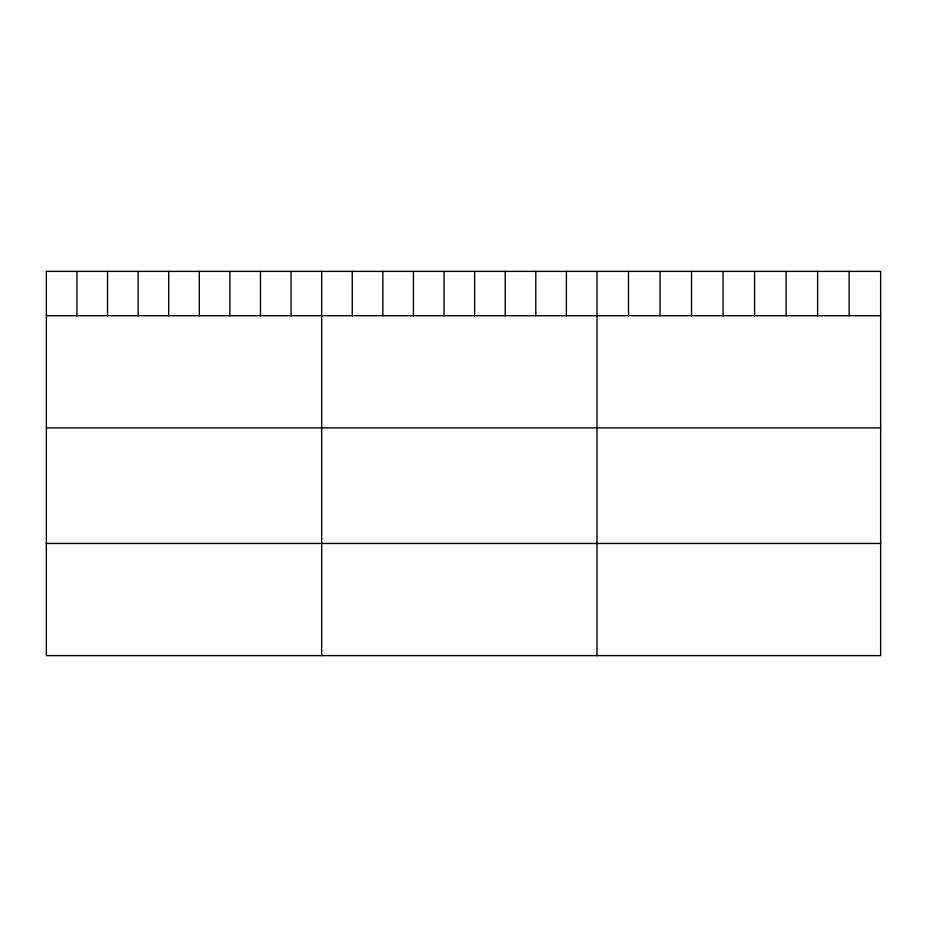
<?xml version="1.0" encoding="UTF-8"?>
<svg xmlns="http://www.w3.org/2000/svg" width="927" height="927" viewBox="0 0 927 927"><rect width="100%" height="100%" fill="white"/><g stroke="black" fill="none" stroke-linecap="round" stroke-linejoin="round"><path stroke-width="1.39" d="M880.65 315.725L880.65 655.621L46.35 655.621L46.35 271.379L880.65 271.379L880.65 315.725L46.35 315.725M46.35 427.892L880.65 427.892M46.35 543.454L880.65 543.454M849.132 271.379L849.132 315.725M817.614 271.379L817.614 315.725M786.096 271.379L786.096 315.725M754.578 271.379L754.578 315.725M723.06 271.379L723.06 315.725M691.542 271.379L691.542 315.725M660.024 271.379L660.024 315.725M628.506 271.379L628.506 315.725M596.988 271.379L596.988 655.621M566.397 271.379L566.397 315.725M535.806 271.379L535.806 315.725M505.215 271.379L505.215 315.725M474.624 271.379L474.624 315.725M444.033 271.379L444.033 315.725M413.442 271.379L413.442 315.725M382.851 271.379L382.851 315.725M352.26 271.379L352.26 315.725M321.669 271.379L321.669 655.621M291.078 271.379L291.078 315.725M260.487 271.379L260.487 315.725M229.896 271.379L229.896 315.725M199.305 271.379L199.305 315.725M168.714 271.379L168.714 315.725M138.123 271.379L138.123 315.725M107.532 271.379L107.532 315.725M76.941 271.379L76.941 315.725"/></g></svg>
